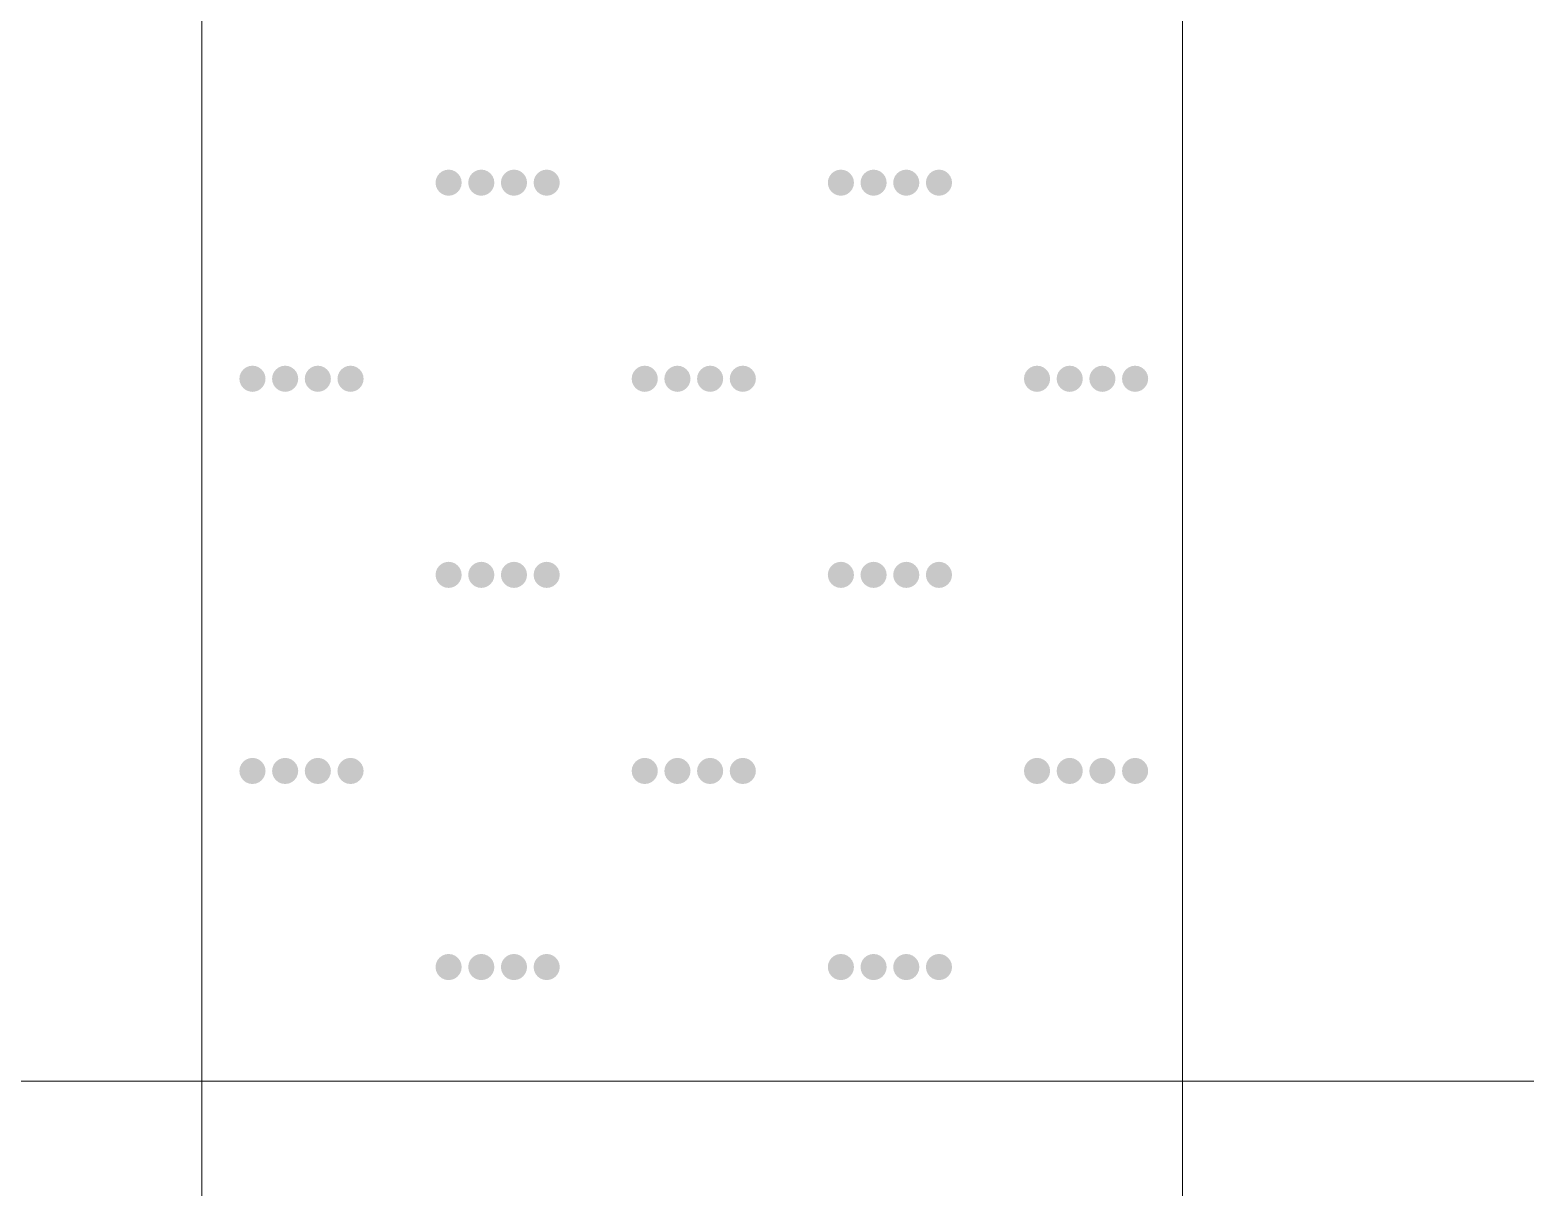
# Model space of a CAD drawing. Header units: inches. Extents: x -27 to 109, y -724 to 26.
# Drawn here: x 17.731 to 20.78, y -307.02 to -304.659 of the extents above; entities that cross this region are included whole.
import ezdxf

# ---------------------------------------------------------------- set-up
doc = ezdxf.new("R2010")
doc.units = ezdxf.units.IN
doc.header["$MEASUREMENT"] = 0
doc.layers.get('0').update_dxf_attribs({"lineweight": 0})

# ---------------------------------------------------------------- blocks, each defined once
blk = doc.blocks.new('lr_block_52')
at = {"true_color": 0x000000}
for points in [[(18.6105, -304.9776), (18.6114, -304.9707), (18.6105, -304.9638), (18.6078, -304.9574), (18.6035, -304.9519), (18.5981, -304.9476), (18.5917, -304.945), (18.5847, -304.944), (18.5778, -304.945), (18.5714, -304.9476), (18.5659, -304.9519), (18.5617, -304.9574), (18.559, -304.9638), (18.5581, -304.9707), (18.559, -304.9776), (18.5617, -304.984), (18.5659, -304.9895), (18.5714, -304.9937), (18.5778, -304.9964), (18.5847, -304.9973), (18.5917, -304.9964), (18.5981, -304.9937), (18.6035, -304.9895), (18.6078, -304.984)], [(18.6771, -304.9776), (18.6781, -304.9707), (18.6771, -304.9638), (18.6745, -304.9574), (18.6702, -304.9519), (18.6647, -304.9476), (18.6583, -304.945), (18.6514, -304.944), (18.6445, -304.945), (18.6381, -304.9476), (18.6326, -304.9519), (18.6283, -304.9574), (18.6257, -304.9638), (18.6247, -304.9707), (18.6257, -304.9776), (18.6283, -304.984), (18.6326, -304.9895), (18.6381, -304.9937), (18.6445, -304.9964), (18.6514, -304.9973), (18.6583, -304.9964), (18.6647, -304.9937), (18.6702, -304.9895), (18.6745, -304.984)], [(18.7438, -304.9776), (18.7447, -304.9707), (18.7438, -304.9638), (18.7411, -304.9574), (18.7369, -304.9519), (18.7314, -304.9476), (18.725, -304.945), (18.7181, -304.944), (18.7111, -304.945), (18.7047, -304.9476), (18.6993, -304.9519), (18.695, -304.9574), (18.6923, -304.9638), (18.6914, -304.9707), (18.6923, -304.9776), (18.695, -304.984), (18.6993, -304.9895), (18.7047, -304.9937), (18.7111, -304.9964), (18.7181, -304.9973), (18.725, -304.9964), (18.7314, -304.9937), (18.7369, -304.9895), (18.7411, -304.984)], [(18.8105, -304.9776), (18.8114, -304.9707), (18.8105, -304.9638), (18.8078, -304.9574), (18.8035, -304.9519), (18.7981, -304.9476), (18.7917, -304.945), (18.7847, -304.944), (18.7778, -304.945), (18.7714, -304.9476), (18.7659, -304.9519), (18.7617, -304.9574), (18.759, -304.9638), (18.7581, -304.9707), (18.759, -304.9776), (18.7617, -304.984), (18.7659, -304.9895), (18.7714, -304.9937), (18.7778, -304.9964), (18.7847, -304.9973), (18.7917, -304.9964), (18.7981, -304.9937), (18.8035, -304.9895), (18.8078, -304.984)], [(19.4105, -304.9776), (19.4114, -304.9707), (19.4105, -304.9638), (19.4078, -304.9574), (19.4035, -304.9519), (19.3981, -304.9476), (19.3917, -304.945), (19.3847, -304.944), (19.3778, -304.945), (19.3714, -304.9476), (19.3659, -304.9519), (19.3617, -304.9574), (19.359, -304.9638), (19.3581, -304.9707), (19.359, -304.9776), (19.3617, -304.984), (19.3659, -304.9895), (19.3714, -304.9937), (19.3778, -304.9964), (19.3847, -304.9973), (19.3917, -304.9964), (19.3981, -304.9937), (19.4035, -304.9895), (19.4078, -304.984)], [(19.4771, -304.9776), (19.4781, -304.9707), (19.4771, -304.9638), (19.4745, -304.9574), (19.4702, -304.9519), (19.4647, -304.9476), (19.4583, -304.945), (19.4514, -304.944), (19.4445, -304.945), (19.4381, -304.9476), (19.4326, -304.9519), (19.4283, -304.9574), (19.4257, -304.9638), (19.4247, -304.9707), (19.4257, -304.9776), (19.4283, -304.984), (19.4326, -304.9895), (19.4381, -304.9937), (19.4445, -304.9964), (19.4514, -304.9973), (19.4583, -304.9964), (19.4647, -304.9937), (19.4702, -304.9895), (19.4745, -304.984)], [(19.5438, -304.9776), (19.5447, -304.9707), (19.5438, -304.9638), (19.5411, -304.9574), (19.5369, -304.9519), (19.5314, -304.9476), (19.525, -304.945), (19.5181, -304.944), (19.5111, -304.945), (19.5047, -304.9476), (19.4993, -304.9519), (19.495, -304.9574), (19.4923, -304.9638), (19.4914, -304.9707), (19.4923, -304.9776), (19.495, -304.984), (19.4993, -304.9895), (19.5047, -304.9937), (19.5111, -304.9964), (19.5181, -304.9973), (19.525, -304.9964), (19.5314, -304.9937), (19.5369, -304.9895), (19.5411, -304.984)], [(19.6105, -304.9776), (19.6114, -304.9707), (19.6105, -304.9638), (19.6078, -304.9574), (19.6035, -304.9519), (19.5981, -304.9476), (19.5917, -304.945), (19.5847, -304.944), (19.5778, -304.945), (19.5714, -304.9476), (19.5659, -304.9519), (19.5617, -304.9574), (19.559, -304.9638), (19.5581, -304.9707), (19.559, -304.9776), (19.5617, -304.984), (19.5659, -304.9895), (19.5714, -304.9937), (19.5778, -304.9964), (19.5847, -304.9973), (19.5917, -304.9964), (19.5981, -304.9937), (19.6035, -304.9895), (19.6078, -304.984)], [(18.2105, -305.3776), (18.2114, -305.3707), (18.2105, -305.3637), (18.2078, -305.3573), (18.2035, -305.3519), (18.1981, -305.3476), (18.1917, -305.3449), (18.1847, -305.344), (18.1778, -305.3449), (18.1714, -305.3476), (18.1659, -305.3519), (18.1617, -305.3573), (18.159, -305.3637), (18.1581, -305.3707), (18.159, -305.3776), (18.1617, -305.384), (18.1659, -305.3895), (18.1714, -305.3938), (18.1778, -305.3964), (18.1847, -305.3974), (18.1917, -305.3964), (18.1981, -305.3938), (18.2035, -305.3895), (18.2078, -305.384)], [(18.2771, -305.3776), (18.2781, -305.3707), (18.2771, -305.3637), (18.2745, -305.3573), (18.2702, -305.3519), (18.2647, -305.3476), (18.2583, -305.3449), (18.2514, -305.344), (18.2445, -305.3449), (18.2381, -305.3476), (18.2326, -305.3519), (18.2283, -305.3573), (18.2257, -305.3637), (18.2247, -305.3707), (18.2257, -305.3776), (18.2283, -305.384), (18.2326, -305.3895), (18.2381, -305.3938), (18.2445, -305.3964), (18.2514, -305.3974), (18.2583, -305.3964), (18.2647, -305.3938), (18.2702, -305.3895), (18.2745, -305.384)], [(18.3438, -305.3776), (18.3447, -305.3707), (18.3438, -305.3637), (18.3411, -305.3573), (18.3369, -305.3519), (18.3314, -305.3476), (18.325, -305.3449), (18.3181, -305.344), (18.3111, -305.3449), (18.3047, -305.3476), (18.2993, -305.3519), (18.295, -305.3573), (18.2923, -305.3637), (18.2914, -305.3707), (18.2923, -305.3776), (18.295, -305.384), (18.2993, -305.3895), (18.3047, -305.3938), (18.3111, -305.3964), (18.3181, -305.3974), (18.325, -305.3964), (18.3314, -305.3938), (18.3369, -305.3895), (18.3411, -305.384)], [(18.4105, -305.3776), (18.4114, -305.3707), (18.4105, -305.3637), (18.4078, -305.3573), (18.4035, -305.3519), (18.3981, -305.3476), (18.3917, -305.3449), (18.3847, -305.344), (18.3778, -305.3449), (18.3714, -305.3476), (18.3659, -305.3519), (18.3617, -305.3573), (18.359, -305.3637), (18.3581, -305.3707), (18.359, -305.3776), (18.3617, -305.384), (18.3659, -305.3895), (18.3714, -305.3938), (18.3778, -305.3964), (18.3847, -305.3974), (18.3917, -305.3964), (18.3981, -305.3938), (18.4035, -305.3895), (18.4078, -305.384)], [(19.0105, -305.3776), (19.0114, -305.3707), (19.0105, -305.3637), (19.0078, -305.3573), (19.0035, -305.3519), (18.9981, -305.3476), (18.9917, -305.3449), (18.9847, -305.344), (18.9778, -305.3449), (18.9714, -305.3476), (18.9659, -305.3519), (18.9617, -305.3573), (18.959, -305.3637), (18.9581, -305.3707), (18.959, -305.3776), (18.9617, -305.384), (18.9659, -305.3895), (18.9714, -305.3938), (18.9778, -305.3964), (18.9847, -305.3974), (18.9917, -305.3964), (18.9981, -305.3938), (19.0035, -305.3895), (19.0078, -305.384)], [(19.0771, -305.3776), (19.0781, -305.3707), (19.0771, -305.3637), (19.0745, -305.3573), (19.0702, -305.3519), (19.0647, -305.3476), (19.0583, -305.3449), (19.0514, -305.344), (19.0445, -305.3449), (19.0381, -305.3476), (19.0326, -305.3519), (19.0283, -305.3573), (19.0257, -305.3637), (19.0247, -305.3707), (19.0257, -305.3776), (19.0283, -305.384), (19.0326, -305.3895), (19.0381, -305.3938), (19.0445, -305.3964), (19.0514, -305.3974), (19.0583, -305.3964), (19.0647, -305.3938), (19.0702, -305.3895), (19.0745, -305.384)], [(19.1438, -305.3776), (19.1447, -305.3707), (19.1438, -305.3637), (19.1411, -305.3573), (19.1369, -305.3519), (19.1314, -305.3476), (19.125, -305.3449), (19.1181, -305.344), (19.1111, -305.3449), (19.1047, -305.3476), (19.0993, -305.3519), (19.095, -305.3573), (19.0923, -305.3637), (19.0914, -305.3707), (19.0923, -305.3776), (19.095, -305.384), (19.0993, -305.3895), (19.1047, -305.3938), (19.1111, -305.3964), (19.1181, -305.3974), (19.125, -305.3964), (19.1314, -305.3938), (19.1369, -305.3895), (19.1411, -305.384)], [(19.2105, -305.3776), (19.2114, -305.3707), (19.2105, -305.3637), (19.2078, -305.3573), (19.2035, -305.3519), (19.1981, -305.3476), (19.1917, -305.3449), (19.1847, -305.344), (19.1778, -305.3449), (19.1714, -305.3476), (19.1659, -305.3519), (19.1617, -305.3573), (19.159, -305.3637), (19.1581, -305.3707), (19.159, -305.3776), (19.1617, -305.384), (19.1659, -305.3895), (19.1714, -305.3938), (19.1778, -305.3964), (19.1847, -305.3974), (19.1917, -305.3964), (19.1981, -305.3938), (19.2035, -305.3895), (19.2078, -305.384)], [(19.8105, -305.3776), (19.8114, -305.3707), (19.8105, -305.3637), (19.8078, -305.3573), (19.8035, -305.3519), (19.7981, -305.3476), (19.7917, -305.3449), (19.7847, -305.344), (19.7778, -305.3449), (19.7714, -305.3476), (19.7659, -305.3519), (19.7617, -305.3573), (19.759, -305.3637), (19.7581, -305.3707), (19.759, -305.3776), (19.7617, -305.384), (19.7659, -305.3895), (19.7714, -305.3938), (19.7778, -305.3964), (19.7847, -305.3974), (19.7917, -305.3964), (19.7981, -305.3938), (19.8035, -305.3895), (19.8078, -305.384)], [(19.8771, -305.3776), (19.8781, -305.3707), (19.8771, -305.3637), (19.8745, -305.3573), (19.8702, -305.3519), (19.8647, -305.3476), (19.8583, -305.3449), (19.8514, -305.344), (19.8445, -305.3449), (19.8381, -305.3476), (19.8326, -305.3519), (19.8283, -305.3573), (19.8257, -305.3637), (19.8247, -305.3707), (19.8257, -305.3776), (19.8283, -305.384), (19.8326, -305.3895), (19.8381, -305.3938), (19.8445, -305.3964), (19.8514, -305.3974), (19.8583, -305.3964), (19.8647, -305.3938), (19.8702, -305.3895), (19.8745, -305.384)], [(19.9438, -305.3776), (19.9447, -305.3707), (19.9438, -305.3637), (19.9411, -305.3573), (19.9369, -305.3519), (19.9314, -305.3476), (19.925, -305.3449), (19.9181, -305.344), (19.9111, -305.3449), (19.9047, -305.3476), (19.8993, -305.3519), (19.895, -305.3573), (19.8923, -305.3637), (19.8914, -305.3707), (19.8923, -305.3776), (19.895, -305.384), (19.8993, -305.3895), (19.9047, -305.3938), (19.9111, -305.3964), (19.9181, -305.3974), (19.925, -305.3964), (19.9314, -305.3938), (19.9369, -305.3895), (19.9411, -305.384)], [(20.0105, -305.3776), (20.0114, -305.3707), (20.0105, -305.3637), (20.0078, -305.3573), (20.0035, -305.3519), (19.9981, -305.3476), (19.9917, -305.3449), (19.9847, -305.344), (19.9778, -305.3449), (19.9714, -305.3476), (19.9659, -305.3519), (19.9617, -305.3573), (19.959, -305.3637), (19.9581, -305.3707), (19.959, -305.3776), (19.9617, -305.384), (19.9659, -305.3895), (19.9714, -305.3938), (19.9778, -305.3964), (19.9847, -305.3974), (19.9917, -305.3964), (19.9981, -305.3938), (20.0035, -305.3895), (20.0078, -305.384)], [(18.6105, -305.7776), (18.6114, -305.7707), (18.6105, -305.7638), (18.6078, -305.7573), (18.6035, -305.7519), (18.5981, -305.7476), (18.5917, -305.745), (18.5847, -305.744), (18.5778, -305.745), (18.5714, -305.7476), (18.5659, -305.7519), (18.5617, -305.7573), (18.559, -305.7638), (18.5581, -305.7707), (18.559, -305.7776), (18.5617, -305.784), (18.5659, -305.7895), (18.5714, -305.7937), (18.5778, -305.7964), (18.5847, -305.7973), (18.5917, -305.7964), (18.5981, -305.7937), (18.6035, -305.7895), (18.6078, -305.784)], [(18.6771, -305.7776), (18.6781, -305.7707), (18.6771, -305.7638), (18.6745, -305.7573), (18.6702, -305.7519), (18.6647, -305.7476), (18.6583, -305.745), (18.6514, -305.744), (18.6445, -305.745), (18.6381, -305.7476), (18.6326, -305.7519), (18.6283, -305.7573), (18.6257, -305.7638), (18.6247, -305.7707), (18.6257, -305.7776), (18.6283, -305.784), (18.6326, -305.7895), (18.6381, -305.7937), (18.6445, -305.7964), (18.6514, -305.7973), (18.6583, -305.7964), (18.6647, -305.7937), (18.6702, -305.7895), (18.6745, -305.784)], [(18.7438, -305.7776), (18.7447, -305.7707), (18.7438, -305.7638), (18.7411, -305.7573), (18.7369, -305.7519), (18.7314, -305.7476), (18.725, -305.745), (18.7181, -305.744), (18.7111, -305.745), (18.7047, -305.7476), (18.6993, -305.7519), (18.695, -305.7573), (18.6923, -305.7638), (18.6914, -305.7707), (18.6923, -305.7776), (18.695, -305.784), (18.6993, -305.7895), (18.7047, -305.7937), (18.7111, -305.7964), (18.7181, -305.7973), (18.725, -305.7964), (18.7314, -305.7937), (18.7369, -305.7895), (18.7411, -305.784)], [(18.8105, -305.7776), (18.8114, -305.7707), (18.8105, -305.7638), (18.8078, -305.7573), (18.8035, -305.7519), (18.7981, -305.7476), (18.7917, -305.745), (18.7847, -305.744), (18.7778, -305.745), (18.7714, -305.7476), (18.7659, -305.7519), (18.7617, -305.7573), (18.759, -305.7638), (18.7581, -305.7707), (18.759, -305.7776), (18.7617, -305.784), (18.7659, -305.7895), (18.7714, -305.7937), (18.7778, -305.7964), (18.7847, -305.7973), (18.7917, -305.7964), (18.7981, -305.7937), (18.8035, -305.7895), (18.8078, -305.784)], [(19.4105, -305.7776), (19.4114, -305.7707), (19.4105, -305.7638), (19.4078, -305.7573), (19.4035, -305.7519), (19.3981, -305.7476), (19.3917, -305.745), (19.3847, -305.744), (19.3778, -305.745), (19.3714, -305.7476), (19.3659, -305.7519), (19.3617, -305.7573), (19.359, -305.7638), (19.3581, -305.7707), (19.359, -305.7776), (19.3617, -305.784), (19.3659, -305.7895), (19.3714, -305.7937), (19.3778, -305.7964), (19.3847, -305.7973), (19.3917, -305.7964), (19.3981, -305.7937), (19.4035, -305.7895), (19.4078, -305.784)], [(19.4771, -305.7776), (19.4781, -305.7707), (19.4771, -305.7638), (19.4745, -305.7573), (19.4702, -305.7519), (19.4647, -305.7476), (19.4583, -305.745), (19.4514, -305.744), (19.4445, -305.745), (19.4381, -305.7476), (19.4326, -305.7519), (19.4283, -305.7573), (19.4257, -305.7638), (19.4247, -305.7707), (19.4257, -305.7776), (19.4283, -305.784), (19.4326, -305.7895), (19.4381, -305.7937), (19.4445, -305.7964), (19.4514, -305.7973), (19.4583, -305.7964), (19.4647, -305.7937), (19.4702, -305.7895), (19.4745, -305.784)], [(19.5438, -305.7776), (19.5447, -305.7707), (19.5438, -305.7638), (19.5411, -305.7573), (19.5369, -305.7519), (19.5314, -305.7476), (19.525, -305.745), (19.5181, -305.744), (19.5111, -305.745), (19.5047, -305.7476), (19.4993, -305.7519), (19.495, -305.7573), (19.4923, -305.7638), (19.4914, -305.7707), (19.4923, -305.7776), (19.495, -305.784), (19.4993, -305.7895), (19.5047, -305.7937), (19.5111, -305.7964), (19.5181, -305.7973), (19.525, -305.7964), (19.5314, -305.7937), (19.5369, -305.7895), (19.5411, -305.784)], [(19.6105, -305.7776), (19.6114, -305.7707), (19.6105, -305.7638), (19.6078, -305.7573), (19.6035, -305.7519), (19.5981, -305.7476), (19.5917, -305.745), (19.5847, -305.744), (19.5778, -305.745), (19.5714, -305.7476), (19.5659, -305.7519), (19.5617, -305.7573), (19.559, -305.7638), (19.5581, -305.7707), (19.559, -305.7776), (19.5617, -305.784), (19.5659, -305.7895), (19.5714, -305.7937), (19.5778, -305.7964), (19.5847, -305.7973), (19.5917, -305.7964), (19.5981, -305.7937), (19.6035, -305.7895), (19.6078, -305.784)], [(18.2105, -306.1776), (18.2114, -306.1707), (18.2105, -306.1637), (18.2078, -306.1574), (18.2035, -306.1519), (18.1981, -306.1476), (18.1917, -306.1449), (18.1847, -306.144), (18.1778, -306.1449), (18.1714, -306.1476), (18.1659, -306.1519), (18.1617, -306.1574), (18.159, -306.1637), (18.1581, -306.1707), (18.159, -306.1776), (18.1617, -306.184), (18.1659, -306.1895), (18.1714, -306.1938), (18.1778, -306.1964), (18.1847, -306.1973), (18.1917, -306.1964), (18.1981, -306.1938), (18.2035, -306.1895), (18.2078, -306.184)], [(18.2771, -306.1776), (18.2781, -306.1707), (18.2771, -306.1637), (18.2745, -306.1574), (18.2702, -306.1519), (18.2647, -306.1476), (18.2583, -306.1449), (18.2514, -306.144), (18.2445, -306.1449), (18.2381, -306.1476), (18.2326, -306.1519), (18.2283, -306.1574), (18.2257, -306.1637), (18.2247, -306.1707), (18.2257, -306.1776), (18.2283, -306.184), (18.2326, -306.1895), (18.2381, -306.1938), (18.2445, -306.1964), (18.2514, -306.1973), (18.2583, -306.1964), (18.2647, -306.1938), (18.2702, -306.1895), (18.2745, -306.184)], [(18.3438, -306.1776), (18.3447, -306.1707), (18.3438, -306.1637), (18.3411, -306.1574), (18.3369, -306.1519), (18.3314, -306.1476), (18.325, -306.1449), (18.3181, -306.144), (18.3111, -306.1449), (18.3047, -306.1476), (18.2993, -306.1519), (18.295, -306.1574), (18.2923, -306.1637), (18.2914, -306.1707), (18.2923, -306.1776), (18.295, -306.184), (18.2993, -306.1895), (18.3047, -306.1938), (18.3111, -306.1964), (18.3181, -306.1973), (18.325, -306.1964), (18.3314, -306.1938), (18.3369, -306.1895), (18.3411, -306.184)], [(18.4105, -306.1776), (18.4114, -306.1707), (18.4105, -306.1637), (18.4078, -306.1574), (18.4035, -306.1519), (18.3981, -306.1476), (18.3917, -306.1449), (18.3847, -306.144), (18.3778, -306.1449), (18.3714, -306.1476), (18.3659, -306.1519), (18.3617, -306.1574), (18.359, -306.1637), (18.3581, -306.1707), (18.359, -306.1776), (18.3617, -306.184), (18.3659, -306.1895), (18.3714, -306.1938), (18.3778, -306.1964), (18.3847, -306.1973), (18.3917, -306.1964), (18.3981, -306.1938), (18.4035, -306.1895), (18.4078, -306.184)], [(19.0105, -306.1776), (19.0114, -306.1707), (19.0105, -306.1637), (19.0078, -306.1574), (19.0035, -306.1519), (18.9981, -306.1476), (18.9917, -306.1449), (18.9847, -306.144), (18.9778, -306.1449), (18.9714, -306.1476), (18.9659, -306.1519), (18.9617, -306.1574), (18.959, -306.1637), (18.9581, -306.1707), (18.959, -306.1776), (18.9617, -306.184), (18.9659, -306.1895), (18.9714, -306.1938), (18.9778, -306.1964), (18.9847, -306.1973), (18.9917, -306.1964), (18.9981, -306.1938), (19.0035, -306.1895), (19.0078, -306.184)], [(19.0771, -306.1776), (19.0781, -306.1707), (19.0771, -306.1637), (19.0745, -306.1574), (19.0702, -306.1519), (19.0647, -306.1476), (19.0583, -306.1449), (19.0514, -306.144), (19.0445, -306.1449), (19.0381, -306.1476), (19.0326, -306.1519), (19.0283, -306.1574), (19.0257, -306.1637), (19.0247, -306.1707), (19.0257, -306.1776), (19.0283, -306.184), (19.0326, -306.1895), (19.0381, -306.1938), (19.0445, -306.1964), (19.0514, -306.1973), (19.0583, -306.1964), (19.0647, -306.1938), (19.0702, -306.1895), (19.0745, -306.184)], [(19.1438, -306.1776), (19.1447, -306.1707), (19.1438, -306.1637), (19.1411, -306.1574), (19.1369, -306.1519), (19.1314, -306.1476), (19.125, -306.1449), (19.1181, -306.144), (19.1111, -306.1449), (19.1047, -306.1476), (19.0993, -306.1519), (19.095, -306.1574), (19.0923, -306.1637), (19.0914, -306.1707), (19.0923, -306.1776), (19.095, -306.184), (19.0993, -306.1895), (19.1047, -306.1938), (19.1111, -306.1964), (19.1181, -306.1973), (19.125, -306.1964), (19.1314, -306.1938), (19.1369, -306.1895), (19.1411, -306.184)], [(19.2105, -306.1776), (19.2114, -306.1707), (19.2105, -306.1637), (19.2078, -306.1574), (19.2035, -306.1519), (19.1981, -306.1476), (19.1917, -306.1449), (19.1847, -306.144), (19.1778, -306.1449), (19.1714, -306.1476), (19.1659, -306.1519), (19.1617, -306.1574), (19.159, -306.1637), (19.1581, -306.1707), (19.159, -306.1776), (19.1617, -306.184), (19.1659, -306.1895), (19.1714, -306.1938), (19.1778, -306.1964), (19.1847, -306.1973), (19.1917, -306.1964), (19.1981, -306.1938), (19.2035, -306.1895), (19.2078, -306.184)], [(19.8105, -306.1776), (19.8114, -306.1707), (19.8105, -306.1637), (19.8078, -306.1574), (19.8035, -306.1519), (19.7981, -306.1476), (19.7917, -306.1449), (19.7847, -306.144), (19.7778, -306.1449), (19.7714, -306.1476), (19.7659, -306.1519), (19.7617, -306.1574), (19.759, -306.1637), (19.7581, -306.1707), (19.759, -306.1776), (19.7617, -306.184), (19.7659, -306.1895), (19.7714, -306.1938), (19.7778, -306.1964), (19.7847, -306.1973), (19.7917, -306.1964), (19.7981, -306.1938), (19.8035, -306.1895), (19.8078, -306.184)], [(19.8771, -306.1776), (19.8781, -306.1707), (19.8771, -306.1637), (19.8745, -306.1574), (19.8702, -306.1519), (19.8647, -306.1476), (19.8583, -306.1449), (19.8514, -306.144), (19.8445, -306.1449), (19.8381, -306.1476), (19.8326, -306.1519), (19.8283, -306.1574), (19.8257, -306.1637), (19.8247, -306.1707), (19.8257, -306.1776), (19.8283, -306.184), (19.8326, -306.1895), (19.8381, -306.1938), (19.8445, -306.1964), (19.8514, -306.1973), (19.8583, -306.1964), (19.8647, -306.1938), (19.8702, -306.1895), (19.8745, -306.184)], [(19.9438, -306.1776), (19.9447, -306.1707), (19.9438, -306.1637), (19.9411, -306.1574), (19.9369, -306.1519), (19.9314, -306.1476), (19.925, -306.1449), (19.9181, -306.144), (19.9111, -306.1449), (19.9047, -306.1476), (19.8993, -306.1519), (19.895, -306.1574), (19.8923, -306.1637), (19.8914, -306.1707), (19.8923, -306.1776), (19.895, -306.184), (19.8993, -306.1895), (19.9047, -306.1938), (19.9111, -306.1964), (19.9181, -306.1973), (19.925, -306.1964), (19.9314, -306.1938), (19.9369, -306.1895), (19.9411, -306.184)], [(20.0105, -306.1776), (20.0114, -306.1707), (20.0105, -306.1637), (20.0078, -306.1574), (20.0035, -306.1519), (19.9981, -306.1476), (19.9917, -306.1449), (19.9847, -306.144), (19.9778, -306.1449), (19.9714, -306.1476), (19.9659, -306.1519), (19.9617, -306.1574), (19.959, -306.1637), (19.9581, -306.1707), (19.959, -306.1776), (19.9617, -306.184), (19.9659, -306.1895), (19.9714, -306.1938), (19.9778, -306.1964), (19.9847, -306.1973), (19.9917, -306.1964), (19.9981, -306.1938), (20.0035, -306.1895), (20.0078, -306.184)], [(18.6105, -306.5776), (18.6114, -306.5707), (18.6105, -306.5638), (18.6078, -306.5573), (18.6035, -306.5519), (18.5981, -306.5476), (18.5917, -306.5449), (18.5847, -306.544), (18.5778, -306.5449), (18.5714, -306.5476), (18.5659, -306.5519), (18.5617, -306.5573), (18.559, -306.5638), (18.5581, -306.5707), (18.559, -306.5776), (18.5617, -306.584), (18.5659, -306.5895), (18.5714, -306.5938), (18.5778, -306.5964), (18.5847, -306.5974), (18.5917, -306.5964), (18.5981, -306.5938), (18.6035, -306.5895), (18.6078, -306.584)], [(18.6771, -306.5776), (18.6781, -306.5707), (18.6771, -306.5638), (18.6745, -306.5573), (18.6702, -306.5519), (18.6647, -306.5476), (18.6583, -306.5449), (18.6514, -306.544), (18.6445, -306.5449), (18.6381, -306.5476), (18.6326, -306.5519), (18.6283, -306.5573), (18.6257, -306.5638), (18.6247, -306.5707), (18.6257, -306.5776), (18.6283, -306.584), (18.6326, -306.5895), (18.6381, -306.5938), (18.6445, -306.5964), (18.6514, -306.5974), (18.6583, -306.5964), (18.6647, -306.5938), (18.6702, -306.5895), (18.6745, -306.584)], [(18.7438, -306.5776), (18.7447, -306.5707), (18.7438, -306.5638), (18.7411, -306.5573), (18.7369, -306.5519), (18.7314, -306.5476), (18.725, -306.5449), (18.7181, -306.544), (18.7111, -306.5449), (18.7047, -306.5476), (18.6993, -306.5519), (18.695, -306.5573), (18.6923, -306.5638), (18.6914, -306.5707), (18.6923, -306.5776), (18.695, -306.584), (18.6993, -306.5895), (18.7047, -306.5938), (18.7111, -306.5964), (18.7181, -306.5974), (18.725, -306.5964), (18.7314, -306.5938), (18.7369, -306.5895), (18.7411, -306.584)], [(18.8105, -306.5776), (18.8114, -306.5707), (18.8105, -306.5638), (18.8078, -306.5573), (18.8035, -306.5519), (18.7981, -306.5476), (18.7917, -306.5449), (18.7847, -306.544), (18.7778, -306.5449), (18.7714, -306.5476), (18.7659, -306.5519), (18.7617, -306.5573), (18.759, -306.5638), (18.7581, -306.5707), (18.759, -306.5776), (18.7617, -306.584), (18.7659, -306.5895), (18.7714, -306.5938), (18.7778, -306.5964), (18.7847, -306.5974), (18.7917, -306.5964), (18.7981, -306.5938), (18.8035, -306.5895), (18.8078, -306.584)], [(19.4105, -306.5776), (19.4114, -306.5707), (19.4105, -306.5638), (19.4078, -306.5573), (19.4035, -306.5519), (19.3981, -306.5476), (19.3917, -306.5449), (19.3847, -306.544), (19.3778, -306.5449), (19.3714, -306.5476), (19.3659, -306.5519), (19.3617, -306.5573), (19.359, -306.5638), (19.3581, -306.5707), (19.359, -306.5776), (19.3617, -306.584), (19.3659, -306.5895), (19.3714, -306.5938), (19.3778, -306.5964), (19.3847, -306.5974), (19.3917, -306.5964), (19.3981, -306.5938), (19.4035, -306.5895), (19.4078, -306.584)], [(19.4771, -306.5776), (19.4781, -306.5707), (19.4771, -306.5638), (19.4745, -306.5573), (19.4702, -306.5519), (19.4647, -306.5476), (19.4583, -306.5449), (19.4514, -306.544), (19.4445, -306.5449), (19.4381, -306.5476), (19.4326, -306.5519), (19.4283, -306.5573), (19.4257, -306.5638), (19.4247, -306.5707), (19.4257, -306.5776), (19.4283, -306.584), (19.4326, -306.5895), (19.4381, -306.5938), (19.4445, -306.5964), (19.4514, -306.5974), (19.4583, -306.5964), (19.4647, -306.5938), (19.4702, -306.5895), (19.4745, -306.584)], [(19.5438, -306.5776), (19.5447, -306.5707), (19.5438, -306.5638), (19.5411, -306.5573), (19.5369, -306.5519), (19.5314, -306.5476), (19.525, -306.5449), (19.5181, -306.544), (19.5111, -306.5449), (19.5047, -306.5476), (19.4993, -306.5519), (19.495, -306.5573), (19.4923, -306.5638), (19.4914, -306.5707), (19.4923, -306.5776), (19.495, -306.584), (19.4993, -306.5895), (19.5047, -306.5938), (19.5111, -306.5964), (19.5181, -306.5974), (19.525, -306.5964), (19.5314, -306.5938), (19.5369, -306.5895), (19.5411, -306.584)], [(19.6105, -306.5776), (19.6114, -306.5707), (19.6105, -306.5638), (19.6078, -306.5573), (19.6035, -306.5519), (19.5981, -306.5476), (19.5917, -306.5449), (19.5847, -306.544), (19.5778, -306.5449), (19.5714, -306.5476), (19.5659, -306.5519), (19.5617, -306.5573), (19.559, -306.5638), (19.5581, -306.5707), (19.559, -306.5776), (19.5617, -306.584), (19.5659, -306.5895), (19.5714, -306.5938), (19.5778, -306.5964), (19.5847, -306.5974), (19.5917, -306.5964), (19.5981, -306.5938), (19.6035, -306.5895), (19.6078, -306.584)]]:
    blk.add_hatch(color=18, dxfattribs=at).paths.add_polyline_path(points, flags=17)

msp = doc.modelspace()

# ---------------------------------------------------------------- linework, layer by layer
at = {"linetype": 'Continuous', "lineweight": 15}
for p, q in [((18.0817, -302.3438), (18.0817, -306.8037)), ((20.0817, -302.3438), (20.0817, -306.8037)), ((17.0817, -306.8037), (18.0817, -306.8037)), ((18.0817, -306.8037), (20.0817, -306.8037)), ((18.0817, -306.8037), (18.0817, -309.5337)), ((21.0817, -306.8037), (20.0817, -306.8037)), ((20.0817, -306.8037), (20.0817, -309.5337))]:
    msp.add_line(p, q, dxfattribs=at)

# ---------------------------------------------------------------- block references
at = {"color": 7}
msp.add_blockref('lr_block_52', (0, 0), dxfattribs=at)

doc.saveas('drawing.dxf')
